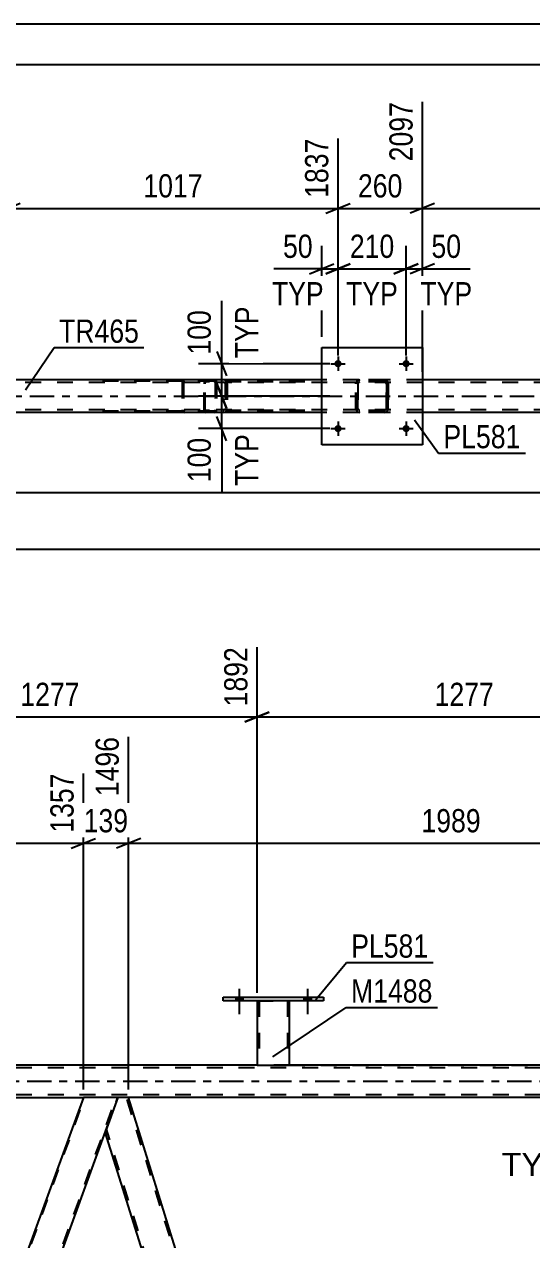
# Model space of a CAD drawing. Header units: millimetres. Extents: x 0 to 841, y 0 to 594.
# Drawn here: x 123.4 to 185.9, y 444.2 to 594 of the extents above; entities that cross this region are included whole.
import ezdxf

# ---------------------------------------------------------------- set-up
doc = ezdxf.new("R2010")
doc.units = ezdxf.units.MM
doc.linetypes.add('DXK_LINE_DOT2', pattern=[3.9198, 1.9599, -1.9599])
doc.linetypes.add('DXK_LINE_DOT3', pattern=[5.9187, 2.979, -0.9799, 0.9799, -0.9799])
doc.styles.add('Arial', font='ARIAL.TTF', dxfattribs={"height": 0.2})
doc.styles.add('Arial Narrow', font='ARIALN.TTF', dxfattribs={"height": 0.2})

# ---------------------------------------------------------------- blocks, each defined once
blk = doc.blocks.new('Unknown-814553059-1135')
at = {"color": 5, "linetype": 'Continuous'}
for p, q in [((841, 594), (0, 594)), ((836, 589), (5, 589))]:
    blk.add_line(p, q, dxfattribs=at)
blk = doc.blocks.new('Bolt-814553059-2912 - 2837')
at = {"linetype": 'Continuous'}
for points in [[(162.48, 544.17, -1), (161.6, 544.17, -1)], [(170.88, 544.17, -1), (170, 544.17, -1)]]:
    blk.add_hatch(color=1, dxfattribs=at).paths.add_polyline_path(points)
at = {"color": 1, "linetype": 'Continuous'}
for p, q in [((161.16, 544.17), (162.92, 544.17)), ((162.04, 545.05), (162.04, 543.29)), ((169.56, 544.17), (171.32, 544.17)), ((170.44, 545.05), (170.44, 543.29))]:
    blk.add_line(p, q, dxfattribs=at)
blk = doc.blocks.new('Part-814553059-2887 - 2837')
at = {"color": 7, "linetype": 'DXK_LINE_DOT2'}
for p, q in [((752.61, 549.85), (88.54, 549.85)), ((172.44, 550.17), (160.04, 550.17)), ((752.61, 546.49), (88.54, 546.49)), ((172.44, 546.17), (160.04, 546.17))]:
    blk.add_line(p, q, dxfattribs=at)
at = {"color": 2, "linetype": 'Continuous'}
for p, q in [((160.04, 550.17), (121.36, 550.17)), ((211.12, 550.17), (172.44, 550.17)), ((160.04, 546.17), (121.36, 546.17)), ((211.12, 546.17), (172.44, 546.17))]:
    blk.add_line(p, q, dxfattribs=at)
at = {"color": 7, "linetype": 'DXK_LINE_DOT3'}
blk.add_line((88.54, 548.17), (752.61, 548.17), dxfattribs=at)
blk = doc.blocks.new('Bolt-814553059-2911 - 2837')
at = {"linetype": 'Continuous'}
for points in [[(162.48, 552.17, -1), (161.6, 552.17, -1)], [(170.88, 552.17, -1), (170, 552.17, -1)]]:
    blk.add_hatch(color=1, dxfattribs=at).paths.add_polyline_path(points)
at = {"color": 1, "linetype": 'Continuous'}
for p, q in [((162.04, 553.05), (162.04, 551.29)), ((170.44, 553.05), (170.44, 551.29)), ((161.16, 552.17), (162.92, 552.17)), ((169.56, 552.17), (171.32, 552.17))]:
    blk.add_line(p, q, dxfattribs=at)
blk = doc.blocks.new('Part-814553059-2948 - 2837')
at = {"color": 2, "linetype": 'Continuous'}
for p, q in [((160.04, 542.17), (160.04, 554.17)), ((160.04, 554.17), (172.44, 554.17)), ((172.44, 554.17), (172.44, 542.17)), ((172.44, 542.17), (160.04, 542.17))]:
    blk.add_line(p, q, dxfattribs=at)
blk = doc.blocks.new('Part-814553059-2949 - 2837')
at = {"color": 7, "linetype": 'DXK_LINE_DOT2'}
for p, q in [((164.24, 549.69), (164.28, 549.87)), ((164.28, 549.87), (164.24, 549.69)), ((164.48, 549.69), (164.5, 549.78)), ((164.5, 549.78), (164.48, 549.69)), ((164.5, 549.78), (164.55, 549.86)), ((164.55, 549.86), (164.5, 549.78)), ((164.54, 550.13), (164.72, 550.17)), ((164.72, 550.17), (164.54, 550.13)), ((164.55, 549.86), (164.63, 549.91)), ((164.72, 549.93), (164.63, 549.91)), ((167.76, 550.17), (164.72, 550.17)), ((167.76, 549.93), (164.72, 549.93)), ((167.76, 550.17), (167.94, 550.13)), ((167.94, 550.13), (167.76, 550.17)), ((167.85, 549.91), (167.76, 549.93)), ((167.93, 549.86), (167.85, 549.91)), ((167.93, 549.86), (167.98, 549.78)), ((167.98, 549.78), (167.93, 549.86)), ((167.98, 549.78), (168, 549.69)), ((168, 549.69), (167.98, 549.78)), ((168.2, 549.87), (168.24, 549.69)), ((168.24, 549.69), (168.2, 549.87)), ((164.24, 546.65), (164.24, 549.69)), ((164.24, 549.69), (164.24, 549.69)), ((164.24, 546.65), (164.24, 549.69)), ((164.48, 546.65), (164.48, 549.69)), ((164.48, 549.69), (164.48, 549.69)), ((164.48, 549.69), (164.48, 546.65)), ((168, 546.65), (168, 549.69)), ((168, 549.69), (168, 549.69)), ((168, 549.69), (168, 546.65)), ((168.24, 546.65), (168.24, 549.69)), ((168.24, 549.69), (168.24, 549.69)), ((168.24, 549.69), (168.24, 546.65)), ((164.24, 546.65), (164.24, 546.65)), ((164.28, 546.46), (164.24, 546.65)), ((164.24, 546.65), (164.28, 546.46)), ((164.48, 546.65), (164.48, 546.65)), ((164.5, 546.55), (164.48, 546.65)), ((164.48, 546.65), (164.5, 546.55)), ((164.55, 546.48), (164.5, 546.55)), ((164.5, 546.55), (164.55, 546.48)), ((164.72, 546.17), (164.54, 546.2)), ((164.54, 546.2), (164.72, 546.17)), ((164.63, 546.42), (164.55, 546.48)), ((164.72, 546.41), (164.63, 546.42)), ((167.76, 546.41), (164.72, 546.41)), ((167.76, 546.17), (164.72, 546.17)), ((167.85, 546.42), (167.76, 546.41)), ((167.94, 546.2), (167.76, 546.17)), ((167.76, 546.17), (167.94, 546.2)), ((167.93, 546.48), (167.85, 546.42)), ((167.98, 546.55), (167.93, 546.48)), ((167.93, 546.48), (167.98, 546.55)), ((168, 546.65), (167.98, 546.55)), ((167.98, 546.55), (168, 546.65)), ((168, 546.65), (168, 546.65)), ((168.24, 546.65), (168.2, 546.46)), ((168.2, 546.46), (168.24, 546.65)), ((168.24, 546.65), (168.24, 546.65))]:
    blk.add_line(p, q, dxfattribs=at)
at = {"color": 7, "linetype": 'DXK_LINE_DOT3'}
blk.add_line((166.24, 548.17), (166.24, 548.17), dxfattribs=at)
at = {"color": 7, "linetype": 'DXK_LINE_DOT2'}
for centre, start, end in [((164.72, 549.69), 112.5, 157.5), ((164.72, 549.69), 112.5, 157.5), ((167.76, 549.69), 22.5, 67.5), ((167.76, 549.69), 22.5, 67.5), ((164.72, 546.65), 202.5, 247.5), ((164.72, 546.65), 202.5, 247.5), ((167.76, 546.65), 292.5, 337.5), ((167.76, 546.65), 292.5, 337.5)]:
    blk.add_arc(centre, 0.48, start, end, dxfattribs=at)
blk = doc.blocks.new('Part-814553059-3041 - 2837')
at = {"color": 7, "linetype": 'DXK_LINE_DOT2'}
for p, q in [((145.54, 549.87), (145.52, 549.69)), ((145.6, 550.03), (145.54, 549.87)), ((145.69, 550.13), (145.6, 550.03)), ((145.65, 549.69), (145.66, 549.78)), ((145.66, 549.78), (145.69, 549.86)), ((145.79, 550.17), (145.69, 550.13)), ((145.69, 549.86), (145.74, 549.91)), ((145.74, 549.91), (145.79, 549.93)), ((157.95, 550.17), (145.79, 550.17)), ((157.95, 549.93), (145.79, 549.93)), ((147.07, 549.93), (147.07, 550.17)), ((148.07, 550.13), (147.88, 550.17)), ((147.88, 549.93), (147.98, 549.91)), ((147.98, 549.91), (148.06, 549.86)), ((148.06, 549.86), (148.11, 549.78)), ((148.11, 549.78), (148.13, 549.69)), ((148.37, 549.77), (148.35, 549.87)), ((148.38, 549.69), (148.37, 549.77)), ((145.52, 546.65), (145.52, 549.69)), ((145.65, 546.65), (145.65, 549.69)), ((148.13, 549.69), (148.13, 546.65)), ((148.38, 549.69), (148.38, 546.65)), ((145.54, 546.46), (145.52, 546.65)), ((145.59, 546.34), (145.54, 546.46)), ((145.6, 546.31), (145.59, 546.34)), ((145.6, 546.31), (145.69, 546.2)), ((145.66, 546.55), (145.65, 546.65)), ((145.69, 546.48), (145.66, 546.55)), ((145.74, 546.42), (145.69, 546.48)), ((145.69, 546.2), (145.79, 546.17)), ((145.79, 546.41), (145.74, 546.42)), ((157.95, 546.41), (145.79, 546.41)), ((157.95, 546.17), (145.79, 546.17)), ((147.07, 546.17), (147.07, 546.41)), ((147.98, 546.42), (147.88, 546.41)), ((147.88, 546.17), (148.07, 546.2)), ((148.06, 546.48), (147.98, 546.42)), ((148.11, 546.55), (148.06, 546.48)), ((148.13, 546.65), (148.11, 546.55)), ((148.35, 546.46), (148.37, 546.56)), ((148.37, 546.56), (148.38, 546.65))]:
    blk.add_line(p, q, dxfattribs=at)
for centre, start, end in [((147.9, 549.67), 23.8494, 68.8059), ((147.9, 546.66), 291.1941, 336.1506)]:
    blk.add_arc(centre, 0.492, start, end, dxfattribs=at)
blk = doc.blocks.new('Part-814553059-3048 - 2837')
at = {"color": 7, "linetype": 'DXK_LINE_DOT2'}
for p, q in [((146.72, 550.17), (131.4, 550.17)), ((146.72, 550.01), (131.4, 550.01)), ((142.83, 549.97), (142.81, 549.85)), ((142.81, 549.85), (142.81, 546.49)), ((142.98, 549.85), (142.99, 549.91)), ((142.98, 549.85), (142.98, 546.49)), ((142.99, 549.91), (143.03, 549.96)), ((143.15, 550.17), (143.02, 550.14)), ((143.03, 549.96), (143.08, 549.99)), ((143.08, 549.99), (143.15, 550.01)), ((146.86, 550.14), (146.72, 550.17)), ((146.72, 550.01), (146.79, 549.99)), ((146.79, 549.99), (146.81, 549.98)), ((146.81, 549.98), (146.85, 549.96)), ((146.85, 549.96), (146.88, 549.91)), ((146.88, 549.91), (146.9, 549.85)), ((146.9, 549.85), (146.9, 546.49)), ((147.07, 549.85), (147.04, 549.97)), ((147.07, 549.85), (147.07, 546.49)), ((146.72, 546.33), (131.4, 546.33)), ((146.72, 546.17), (131.4, 546.17)), ((142.81, 546.49), (142.83, 546.36)), ((142.99, 546.43), (142.98, 546.49)), ((143.03, 546.37), (142.99, 546.43)), ((143.02, 546.19), (143.15, 546.17)), ((143.03, 546.37), (143.06, 546.35)), ((143.06, 546.35), (143.08, 546.34)), ((143.08, 546.34), (143.15, 546.33)), ((146.79, 546.34), (146.72, 546.33)), ((146.72, 546.17), (146.86, 546.19)), ((146.85, 546.37), (146.79, 546.34)), ((146.88, 546.43), (146.85, 546.37)), ((146.9, 546.49), (146.88, 546.43)), ((147.04, 546.36), (147.07, 546.49))]:
    blk.add_line(p, q, dxfattribs=at)
for centre, start, end in [((143.14, 549.83), 110.7584, 155.6801), ((146.74, 549.83), 24.3199, 69.2416), ((143.14, 546.5), 204.3199, 249.2416), ((146.74, 546.5), 290.7584, 335.6801)]:
    blk.add_arc(centre, 0.331, start, end, dxfattribs=at)
blk = doc.blocks.new('Bolt-814553059-3734 - 3729')
at = {"linetype": 'Continuous'}
for points in [[(149.43, 473.63), (150.31, 473.63), (150.31, 474.11), (149.43, 474.11)], [(157.83, 473.63), (158.71, 473.63), (158.71, 474.11), (157.83, 474.11)]]:
    blk.add_hatch(color=1, dxfattribs=at).paths.add_polyline_path(points)
at = {"color": 1, "linetype": 'Continuous'}
for p, q in [((149.87, 475.11), (149.87, 471.99)), ((158.27, 475.11), (158.27, 471.99)), ((149.43, 474.11), (149.43, 473.63)), ((150.31, 474.11), (150.31, 473.63)), ((157.83, 474.11), (157.83, 473.63)), ((158.71, 474.11), (158.71, 473.63))]:
    blk.add_line(p, q, dxfattribs=at)
blk = doc.blocks.new('Bolt-814553059-3735 - 3729')
at = {"linetype": 'Continuous'}
for points in [[(149.43, 473.63), (150.31, 473.63), (150.31, 474.11), (149.43, 474.11)], [(157.83, 473.63), (158.71, 473.63), (158.71, 474.11), (157.83, 474.11)]]:
    blk.add_hatch(color=1, dxfattribs=at).paths.add_polyline_path(points)
at = {"color": 1, "linetype": 'Continuous'}
for p, q in [((149.87, 475.11), (149.87, 471.99)), ((158.27, 475.11), (158.27, 471.99)), ((149.43, 474.11), (149.43, 473.63)), ((150.31, 474.11), (150.31, 473.63)), ((157.83, 474.11), (157.83, 473.63)), ((158.71, 474.11), (158.71, 473.63))]:
    blk.add_line(p, q, dxfattribs=at)
blk = doc.blocks.new('Part-814553059-3869 - 3729')
at = {"color": 2, "linetype": 'Continuous'}
for p, q in [((152.07, 473.63), (152.07, 465.72)), ((156.07, 465.72), (156.07, 473.63)), ((152.07, 465.72), (156.07, 465.72))]:
    blk.add_line(p, q, dxfattribs=at)
at = {"color": 7, "linetype": 'DXK_LINE_DOT2'}
for p, q in [((152.07, 473.63), (156.07, 473.63)), ((152.07, 473.63), (152.07, 473.63)), ((152.07, 473.63), (152.07, 473.63)), ((152.31, 473.63), (152.31, 465.72)), ((155.83, 473.63), (155.83, 465.72)), ((156.07, 473.63), (156.07, 473.63)), ((156.07, 473.63), (156.07, 473.63)), ((155.77, 465.72), (155.81, 465.72)), ((155.77, 465.72), (155.81, 465.72)), ((155.81, 465.72), (155.83, 465.72)), ((155.81, 465.72), (155.83, 465.72))]:
    blk.add_line(p, q, dxfattribs=at)
blk = doc.blocks.new('Part-814553059-3874 - 3729')
at = {"color": 2, "linetype": 'Continuous'}
for p, q in [((147.87, 474.11), (160.27, 474.11)), ((147.87, 473.63), (147.87, 474.11)), ((160.27, 473.63), (147.87, 473.63)), ((160.27, 474.11), (160.27, 473.63))]:
    blk.add_line(p, q, dxfattribs=at)
blk = doc.blocks.new('Part-814553059-4048 - 3729')
at = {"color": 7, "linetype": 'DXK_LINE_DOT2'}
for p, q in [((782.83, 465.4), (76.37, 465.4)), ((152.07, 465.72), (782.83, 465.72)), ((156.07, 465.72), (152.07, 465.72)), ((782.83, 462.04), (76.37, 462.04)), ((136.21, 461.72), (130.64, 461.72))]:
    blk.add_line(p, q, dxfattribs=at)
at = {"color": 2, "linetype": 'Continuous'}
for p, q in [((152.07, 465.72), (104.99, 465.72)), ((203.15, 465.72), (156.07, 465.72)), ((76.37, 461.72), (130.64, 461.72)), ((215.77, 461.72), (136.21, 461.72))]:
    blk.add_line(p, q, dxfattribs=at)
at = {"color": 7, "linetype": 'DXK_LINE_DOT3'}
blk.add_line((76.37, 463.72), (782.83, 463.72), dxfattribs=at)
blk = doc.blocks.new('Part-814553059-4153 - 3729')
at = {"color": 2, "linetype": 'Continuous'}
for p, q in [((130.64, 461.72), (86.52, 340.5)), ((134.89, 461.72), (130.64, 461.72)), ((90.77, 340.5), (133.36, 457.52))]:
    blk.add_line(p, q, dxfattribs=at)
at = {"color": 7, "linetype": 'DXK_LINE_DOT2'}
for p, q in [((86.69, 340.5), (130.81, 461.72)), ((90.6, 340.5), (134.72, 461.72)), ((133.36, 457.52), (134.89, 461.72)), ((86.52, 340.5), (90.77, 340.5))]:
    blk.add_line(p, q, dxfattribs=at)
blk = doc.blocks.new('Part-814553059-4095 - 3729')
at = {"color": 7, "linetype": 'DXK_LINE_DOT2'}
for p, q in [((171.82, 340.5), (215.94, 461.72)), ((175.74, 340.5), (219.86, 461.72)), ((218.5, 457.52), (220.03, 461.72)), ((171.65, 340.5), (173.41, 345.32)), ((175.91, 340.5), (177.66, 345.32)), ((175.91, 340.5), (171.65, 340.5))]:
    blk.add_line(p, q, dxfattribs=at)
at = {"color": 2, "linetype": 'Continuous'}
for p, q in [((215.77, 461.72), (173.41, 345.32)), ((220.03, 461.72), (215.77, 461.72)), ((177.66, 345.32), (218.5, 457.52))]:
    blk.add_line(p, q, dxfattribs=at)
blk = doc.blocks.new('Part-814553059-4148 - 3729')
at = {"color": 2, "linetype": 'Continuous'}
for p, q in [((134.89, 461.72), (133.37, 457.53)), ((136.21, 461.72), (134.89, 461.72)), ((172.49, 345.32), (136.21, 461.72)), ((168.3, 345.32), (133.35, 457.47)), ((133.37, 457.53), (133.36, 457.52))]:
    blk.add_line(p, q, dxfattribs=at)
at = {"color": 7, "linetype": 'DXK_LINE_DOT2'}
for p, q in [((172.78, 343.6), (135.96, 461.72)), ((133.37, 457.53), (133.35, 457.47)), ((170.06, 340.5), (133.48, 457.84)), ((169.81, 340.5), (168.3, 345.32)), ((172.91, 343.97), (172.49, 345.32)), ((171.65, 340.5), (172.91, 343.97)), ((169.81, 340.5), (171.65, 340.5))]:
    blk.add_line(p, q, dxfattribs=at)
blk = doc.blocks.new('StraightDimension-814553059-10138 - 2837')
at = {"color": 7, "linetype": 'Continuous'}
for p, q in [((147.7, 552.17), (147.7, 559.9)), ((147.7, 552.17), (147.7, 559.9)), ((147.1, 553.67), (148.3, 550.67)), ((161.04, 552.17), (144.85, 552.17)), ((147.7, 548.17), (147.7, 552.17)), ((148.3, 546.67), (147.1, 549.67)), ((161.04, 548.17), (144.85, 548.17))]:
    blk.add_line(p, q, dxfattribs=at)
at = {"color": 0}
blk.add_wipeout([(146.95, 559.38), (142.75, 559.38), (142.75, 552.69), (146.95, 552.69)], dxfattribs=at)
at = {"color": 0, "linetype": 'Continuous'}
blk.add_wipeout([(152.8, 559.83), (148.6, 559.83), (148.6, 552.24), (152.8, 552.24)], dxfattribs=at)
at = {"color": 3, "linetype": 'Continuous', "style": 'Arial Narrow'}
blk.add_text('TYP', height=2.863, rotation=90.0002, dxfattribs=at).set_placement((152.2, 552.84))
at = {"color": 3, "style": 'Arial Narrow'}
blk.add_text('100', height=2.863, rotation=90.0002, dxfattribs=at).set_placement((146.35, 553.29))
blk = doc.blocks.new('StraightDimension-814553059-3119 - 2837')
at = {"color": 7, "linetype": 'Continuous'}
for p, q in [((172.44, 551.17), (172.44, 584.43)), ((162.04, 553.17), (162.04, 579.93)), ((160.54, 570.71), (163.54, 571.91)), ((162.04, 571.31), (172.44, 571.31)), ((173.94, 571.91), (170.94, 570.71))]:
    blk.add_line(p, q, dxfattribs=at)
at = {"color": 0}
blk.add_wipeout([(170.58, 572.06), (170.58, 576.26), (163.9, 576.26), (163.9, 572.06)], dxfattribs=at)
at = {"color": 3, "style": 'Arial Narrow'}
blk.add_text('260', height=2.863, dxfattribs=at).set_placement((164.5, 572.66))
at = {"color": 0, "linetype": 'Continuous'}
blk.add_wipeout([(171.84, 585.03), (167.64, 585.03), (167.64, 576.51), (171.84, 576.51)], dxfattribs=at)
at = {"color": 3, "linetype": 'Continuous', "style": 'Arial Narrow'}
blk.add_text('2097', height=2.863, rotation=90.0002, dxfattribs=at).set_placement((171.24, 577.11))
blk = doc.blocks.new('StraightDimension-814553059-3106 - 2837')
at = {"color": 7, "linetype": 'Continuous'}
for p, q in [((121.36, 550.85), (121.36, 582.6)), ((162.04, 553.17), (162.04, 579.93)), ((122.86, 571.91), (119.86, 570.71)), ((121.36, 571.31), (162.04, 571.31)), ((160.54, 570.71), (163.54, 571.91))]:
    blk.add_line(p, q, dxfattribs=at)
at = {"color": 0}
blk.add_wipeout([(145.95, 572.06), (145.95, 576.26), (137.44, 576.26), (137.44, 572.06)], dxfattribs=at)
at = {"color": 3, "style": 'Arial Narrow'}
blk.add_text('1017', height=2.863, dxfattribs=at).set_placement((138.04, 572.66))
at = {"color": 0, "linetype": 'Continuous'}
blk.add_wipeout([(161.44, 580.53), (157.24, 580.53), (157.24, 572.01), (161.44, 572.01)], dxfattribs=at)
at = {"color": 3, "linetype": 'Continuous', "style": 'Arial Narrow'}
blk.add_text('1837', height=2.863, rotation=90.0002, dxfattribs=at).set_placement((160.84, 572.61))
blk = doc.blocks.new('StraightDimension-814553059-3139 - 2837')
at = {"color": 7, "linetype": 'Continuous'}
for p, q in [((172.44, 551.17), (172.44, 584.43)), ((213.12, 553.17), (213.12, 579.93)), ((173.94, 571.91), (170.94, 570.71)), ((172.44, 571.31), (213.12, 571.31)), ((211.62, 570.71), (214.62, 571.91))]:
    blk.add_line(p, q, dxfattribs=at)
at = {"color": 0}
blk.add_wipeout([(197.04, 572.06), (197.04, 576.26), (188.52, 576.26), (188.52, 572.06)], dxfattribs=at)
at = {"color": 3, "style": 'Arial Narrow'}
blk.add_text('1017', height=2.863, dxfattribs=at).set_placement((189.12, 572.66))
at = {"color": 0, "linetype": 'Continuous'}
blk.add_wipeout([(212.52, 580.53), (208.32, 580.53), (208.32, 572.01), (212.52, 572.01)], dxfattribs=at)
at = {"color": 3, "linetype": 'Continuous', "style": 'Arial Narrow'}
blk.add_text('3115', height=2.863, rotation=90.0002, dxfattribs=at).set_placement((211.92, 572.61))
blk = doc.blocks.new('StraightDimension-814553059-3627 - 2837')
at = {"color": 7, "linetype": 'Continuous'}
blk.add_line((87.9, 529.32), (795.17, 529.32), dxfattribs=at)
blk = doc.blocks.new('StraightDimension-814553059-7859 - 2837')
at = {"color": 7, "linetype": 'Continuous'}
blk.add_line((88.54, 536.28), (794.53, 536.28), dxfattribs=at)
blk = doc.blocks.new('StraightDimension-814553059-10095 - 2837')
at = {"color": 7, "linetype": 'Continuous'}
for p, q in [((170.44, 553.17), (170.44, 566.71)), ((172.44, 555.17), (172.44, 566.71)), ((168.94, 563.26), (171.94, 564.46)), ((170.44, 563.86), (172.44, 563.86)), ((173.94, 564.46), (170.94, 563.26)), ((172.44, 563.86), (178.35, 563.86)), ((172.44, 563.86), (178.35, 563.86))]:
    blk.add_line(p, q, dxfattribs=at)
at = {"color": 0}
blk.add_wipeout([(177.82, 564.61), (177.82, 568.81), (172.96, 568.81), (172.96, 564.61)], dxfattribs=at)
at = {"color": 0, "linetype": 'Continuous'}
blk.add_wipeout([(179.19, 558.76), (179.19, 562.96), (171.6, 562.96), (171.6, 558.76)], dxfattribs=at)
at = {"color": 3, "style": 'Arial Narrow'}
blk.add_text('50', height=2.863, dxfattribs=at).set_placement((173.56, 565.21))
at = {"color": 3, "linetype": 'Continuous', "style": 'Arial Narrow'}
blk.add_text('TYP', height=2.863, dxfattribs=at).set_placement((172.2, 559.36))
blk = doc.blocks.new('StraightDimension-814553059-10096 - 2837')
at = {"color": 7, "linetype": 'Continuous'}
for p, q in [((162.04, 553.17), (162.04, 566.71)), ((170.44, 553.17), (170.44, 566.71)), ((160.54, 563.26), (163.54, 564.46)), ((162.04, 563.86), (170.44, 563.86)), ((171.94, 564.46), (168.94, 563.26))]:
    blk.add_line(p, q, dxfattribs=at)
at = {"color": 0}
blk.add_wipeout([(169.58, 564.61), (169.58, 568.81), (162.9, 568.81), (162.9, 564.61)], dxfattribs=at)
at = {"color": 0, "linetype": 'Continuous'}
blk.add_wipeout([(170.03, 558.76), (170.03, 562.96), (162.44, 562.96), (162.44, 558.76)], dxfattribs=at)
at = {"color": 3, "style": 'Arial Narrow'}
blk.add_text('210', height=2.863, dxfattribs=at).set_placement((163.5, 565.21))
at = {"color": 3, "linetype": 'Continuous', "style": 'Arial Narrow'}
blk.add_text('TYP', height=2.863, dxfattribs=at).set_placement((163.04, 559.36))
blk = doc.blocks.new('StraightDimension-814553059-10097 - 2837')
at = {"color": 7, "linetype": 'Continuous'}
for p, q in [((160.04, 555.46), (160.04, 566.71)), ((162.04, 553.17), (162.04, 566.71)), ((160.04, 563.86), (154.13, 563.86)), ((160.04, 563.86), (154.13, 563.86)), ((158.54, 563.26), (161.54, 564.46)), ((160.04, 563.86), (162.04, 563.86)), ((163.54, 564.46), (160.54, 563.26))]:
    blk.add_line(p, q, dxfattribs=at)
at = {"color": 0}
blk.add_wipeout([(159.51, 564.61), (159.51, 568.81), (154.66, 568.81), (154.66, 564.61)], dxfattribs=at)
at = {"color": 0, "linetype": 'Continuous'}
blk.add_wipeout([(160.88, 558.76), (160.88, 562.96), (153.29, 562.96), (153.29, 558.76)], dxfattribs=at)
at = {"color": 3, "style": 'Arial Narrow'}
blk.add_text('50', height=2.863, dxfattribs=at).set_placement((155.26, 565.21))
at = {"color": 3, "linetype": 'Continuous', "style": 'Arial Narrow'}
blk.add_text('TYP', height=2.863, dxfattribs=at).set_placement((153.89, 559.36))
blk = doc.blocks.new('StraightDimension-814553059-10139 - 2837')
at = {"color": 7, "linetype": 'Continuous'}
for p, q in [((147.1, 549.67), (148.3, 546.67)), ((161.04, 548.17), (144.85, 548.17)), ((147.7, 544.17), (147.7, 548.17)), ((148.3, 542.67), (147.1, 545.67)), ((161.04, 544.17), (144.85, 544.17)), ((147.7, 544.17), (147.7, 536.43)), ((147.7, 544.17), (147.7, 536.43))]:
    blk.add_line(p, q, dxfattribs=at)
at = {"color": 0, "linetype": 'Continuous'}
blk.add_wipeout([(152.8, 544.09), (148.6, 544.09), (148.6, 536.5), (152.8, 536.5)], dxfattribs=at)
at = {"color": 0}
blk.add_wipeout([(146.95, 543.64), (142.75, 543.64), (142.75, 536.96), (146.95, 536.96)], dxfattribs=at)
at = {"color": 3, "style": 'Arial Narrow'}
blk.add_text('100', height=2.863, rotation=90.0002, dxfattribs=at).set_placement((146.35, 537.56))
at = {"color": 3, "linetype": 'Continuous', "style": 'Arial Narrow'}
blk.add_text('TYP', height=2.863, rotation=90.0002, dxfattribs=at).set_placement((152.2, 537.1))
blk = doc.blocks.new('StraightDimension-814553059-4447 - 3729')
at = {"color": 7, "linetype": 'Continuous'}
for p, q in [((130.64, 462.72), (130.64, 501.68)), ((76.37, 471.22), (76.37, 496.19)), ((77.87, 493.66), (74.87, 492.46)), ((76.37, 493.06), (130.64, 493.06)), ((129.14, 492.46), (132.14, 493.66))]:
    blk.add_line(p, q, dxfattribs=at)
at = {"color": 0}
blk.add_wipeout([(107.76, 493.81), (107.76, 498.01), (99.25, 498.01), (99.25, 493.81)], dxfattribs=at)
at = {"color": 3, "style": 'Arial Narrow'}
blk.add_text('1357', height=2.863, dxfattribs=at).set_placement((99.85, 494.41))
at = {"color": 0, "linetype": 'Continuous'}
for points in [[(130.04, 502.28), (125.84, 502.28), (125.84, 493.76), (130.04, 493.76)], [(75.77, 496.79), (71.57, 496.79), (71.57, 493.76), (75.77, 493.76)]]:
    blk.add_wipeout(points, dxfattribs=at)
at = {"color": 3, "linetype": 'Continuous', "style": 'Arial Narrow'}
for s, height, p in [('1357', 2.863, (129.44, 494.36)), ('0', 2.86, (75.17, 494.36))]:
    blk.add_text(s, height=height, rotation=90.0002, dxfattribs=at).set_placement(p)
blk = doc.blocks.new('StraightDimension-814553059-4188 - 3729')
at = {"color": 7, "linetype": 'Continuous'}
for p, q in [((136.21, 462.72), (136.21, 506.18)), ((215.77, 462.72), (215.77, 501.68)), ((137.71, 493.66), (134.71, 492.46)), ((136.21, 493.06), (215.77, 493.06)), ((214.27, 492.46), (217.27, 493.66))]:
    blk.add_line(p, q, dxfattribs=at)
at = {"color": 0}
blk.add_wipeout([(180.25, 493.81), (180.25, 498.01), (171.73, 498.01), (171.73, 493.81)], dxfattribs=at)
at = {"color": 3, "style": 'Arial Narrow'}
blk.add_text('1989', height=2.863, dxfattribs=at).set_placement((172.33, 494.41))
at = {"color": 0, "linetype": 'Continuous'}
blk.add_wipeout([(215.17, 502.28), (210.97, 502.28), (210.97, 493.76), (215.17, 493.76)], dxfattribs=at)
at = {"color": 3, "linetype": 'Continuous', "style": 'Arial Narrow'}
blk.add_text('3485', height=2.863, rotation=90.0002, dxfattribs=at).set_placement((214.57, 494.36))
blk = doc.blocks.new('StraightDimension-814553059-4169 - 3729')
at = {"color": 7, "linetype": 'Continuous'}
for p, q in [((136.21, 462.72), (136.21, 506.18)), ((130.64, 462.72), (130.64, 501.68)), ((129.14, 492.46), (132.14, 493.66)), ((130.64, 493.06), (136.21, 493.06)), ((137.71, 493.66), (134.71, 492.46))]:
    blk.add_line(p, q, dxfattribs=at)
at = {"color": 0}
blk.add_wipeout([(136.77, 493.81), (136.77, 498.01), (130.08, 498.01), (130.08, 493.81)], dxfattribs=at)
at = {"color": 3, "style": 'Arial Narrow'}
blk.add_text('139', height=2.863, dxfattribs=at).set_placement((130.68, 494.41))
at = {"color": 0, "linetype": 'Continuous'}
blk.add_wipeout([(135.61, 506.78), (131.41, 506.78), (131.41, 498.26), (135.61, 498.26)], dxfattribs=at)
at = {"color": 3, "linetype": 'Continuous', "style": 'Arial Narrow'}
blk.add_text('1496', height=2.863, rotation=90.0002, dxfattribs=at).set_placement((135.01, 498.86))
blk = doc.blocks.new('StraightDimension-814553059-4896 - 3729')
at = {"color": 7, "linetype": 'Continuous'}
for p, q in [((28.45, 473.09), (27.25, 476.09)), ((78.01, 474.59), (25, 474.59)), ((27.85, 330.12), (27.85, 474.59)), ((27.25, 331.62), (28.45, 328.62)), ((164.17, 330.12), (25, 330.12))]:
    blk.add_line(p, q, dxfattribs=at)
at = {"color": 0}
blk.add_wipeout([(27.1, 406.61), (22.9, 406.61), (22.9, 398.1), (27.1, 398.1)], dxfattribs=at)
at = {"color": 3, "style": 'Arial Narrow'}
blk.add_text('3612', height=2.863, rotation=90.0002, dxfattribs=at).set_placement((26.5, 398.7))
blk = doc.blocks.new('StraightDimension-814553059-5030 - 3729')
at = {"color": 7, "linetype": 'Continuous'}
for p, q in [((152.07, 474.63), (152.07, 517.25)), ((203.15, 474.63), (203.15, 517.25)), ((153.57, 509.23), (150.57, 508.03)), ((152.07, 508.63), (203.15, 508.63)), ((201.65, 508.03), (204.65, 509.23))]:
    blk.add_line(p, q, dxfattribs=at)
at = {"color": 0}
blk.add_wipeout([(181.86, 509.38), (181.86, 513.58), (173.35, 513.58), (173.35, 509.38)], dxfattribs=at)
at = {"color": 3, "style": 'Arial Narrow'}
blk.add_text('1277', height=2.863, dxfattribs=at).set_placement((173.95, 509.98))
at = {"color": 0, "linetype": 'Continuous'}
blk.add_wipeout([(202.55, 517.85), (198.35, 517.85), (198.35, 509.33), (202.55, 509.33)], dxfattribs=at)
at = {"color": 3, "linetype": 'Continuous', "style": 'Arial Narrow'}
blk.add_text('3170', height=2.863, rotation=90.0002, dxfattribs=at).set_placement((201.95, 509.93))
blk = doc.blocks.new('StraightDimension-814553059-5040 - 3729')
at = {"color": 7, "linetype": 'Continuous'}
for p, q in [((152.07, 474.63), (152.07, 517.25)), ((100.99, 474.63), (100.99, 515.42)), ((102.49, 509.23), (99.49, 508.03)), ((100.99, 508.63), (152.07, 508.63)), ((150.57, 508.03), (153.57, 509.23))]:
    blk.add_line(p, q, dxfattribs=at)
at = {"color": 0}
blk.add_wipeout([(130.78, 509.38), (130.78, 513.58), (122.27, 513.58), (122.27, 509.38)], dxfattribs=at)
at = {"color": 3, "style": 'Arial Narrow'}
blk.add_text('1277', height=2.863, dxfattribs=at).set_placement((122.87, 509.98))
at = {"color": 0, "linetype": 'Continuous'}
blk.add_wipeout([(151.47, 517.85), (147.27, 517.85), (147.27, 509.33), (151.47, 509.33)], dxfattribs=at)
at = {"color": 3, "linetype": 'Continuous', "style": 'Arial Narrow'}
blk.add_text('1892', height=2.863, rotation=90.0002, dxfattribs=at).set_placement((150.87, 509.93))
blk = doc.blocks.new('Mark-814553059-2883 - 2837')
at = {"color": 0}
blk.add_wipeout([(137.51, 554.75), (137.51, 557.75), (127.65, 557.75), (127.65, 554.75)], dxfattribs=at)
blk.add_wipeout([(137.51, 554.75), (137.51, 557.75), (127.65, 557.75), (127.65, 554.75)], dxfattribs=at)
at = {"color": 30, "linetype": 'Continuous'}
for p, q in [((123.52, 548.94), (127.05, 554.15)), ((127.05, 554.15), (138.11, 554.15))]:
    blk.add_line(p, q, dxfattribs=at)
at = {"color": 3, "style": 'Arial Narrow'}
blk.add_text('TR465', height=2.863, dxfattribs=at).set_placement((127.65, 554.75))
blk = doc.blocks.new('Mark-814553059-2944 - 2837')
at = {"color": 0}
blk.add_wipeout([(184.54, 541.75), (184.54, 544.75), (175.04, 544.75), (175.04, 541.75)], dxfattribs=at)
blk.add_wipeout([(184.54, 541.75), (184.54, 544.75), (175.04, 544.75), (175.04, 541.75)], dxfattribs=at)
at = {"color": 30, "linetype": 'Continuous'}
for p, q in [((171.46, 545.25), (174.44, 541.15)), ((174.44, 541.15), (185.14, 541.15))]:
    blk.add_line(p, q, dxfattribs=at)
at = {"color": 3, "style": 'Arial Narrow'}
blk.add_text('PL581', height=2.863, dxfattribs=at).set_placement((175.04, 541.75))
blk = doc.blocks.new('Mark-814553059-3865 - 3729')
at = {"color": 0}
blk.add_wipeout([(173.7, 473.42), (173.7, 476.42), (163.65, 476.42), (163.65, 473.42)], dxfattribs=at)
blk.add_wipeout([(173.7, 473.42), (173.7, 476.42), (163.65, 476.42), (163.65, 473.42)], dxfattribs=at)
at = {"color": 30, "linetype": 'Continuous'}
for p, q in [((154.02, 466.72), (163.05, 472.82)), ((163.05, 472.82), (174.3, 472.82))]:
    blk.add_line(p, q, dxfattribs=at)
at = {"color": 3, "style": 'Arial Narrow'}
blk.add_text('M1488', height=2.863, dxfattribs=at).set_placement((163.65, 473.42))
blk = doc.blocks.new('Mark-814553059-3870 - 3729')
at = {"color": 0}
blk.add_wipeout([(173.17, 478.96), (173.17, 481.96), (163.67, 481.96), (163.67, 478.96)], dxfattribs=at)
blk.add_wipeout([(173.17, 478.96), (173.17, 481.96), (163.67, 481.96), (163.67, 478.96)], dxfattribs=at)
at = {"color": 30, "linetype": 'Continuous'}
for p, q in [((159.29, 473.81), (163.07, 478.36)), ((163.07, 478.36), (173.77, 478.36))]:
    blk.add_line(p, q, dxfattribs=at)
at = {"color": 3, "style": 'Arial Narrow'}
blk.add_text('PL581', height=2.863, dxfattribs=at).set_placement((163.67, 478.96))
blk = doc.blocks.new('WeldMark-814553059-5375 - 3729')
at = {"linetype": 'Continuous'}
blk.add_hatch(color=30, dxfattribs=at).paths.add_polyline_path([(213.83, 460.34), (216.6, 461.72), (214.8, 459.2)])
at = {"color": 30, "linetype": 'Continuous'}
blk.add_line((216.6, 461.72), (206.31, 452.94), dxfattribs=at)
at = {"color": 3, "linetype": 'Continuous'}
for q in [(189.6, 457.22), (189.6, 448.65)]:
    blk.add_line((193.89, 452.94), q, dxfattribs=at)
for start, end in [(90, 270), (270, 90)]:
    blk.add_arc((206.31, 452.94), 1.5, start, end, dxfattribs=at)
at = {"color": 0}
blk.add_wipeout([(198.41, 448.84), (198.41, 452.24), (195.79, 452.24), (195.79, 448.84)], dxfattribs=at)
at = {"color": 30, "linetype": 'Continuous'}
blk.add_line((193.89, 452.94), (206.31, 452.94), dxfattribs=at)
at = {"color": 3, "linetype": 'Continuous'}
for p, q in [((199.07, 452.94), (203.36, 452.94)), ((203.36, 452.94), (199.07, 448.65)), ((199.07, 448.65), (199.07, 452.94))]:
    blk.add_line(p, q, dxfattribs=at)
at = {"color": 3, "style": 'Arial'}
blk.add_text('6', height=2.87, dxfattribs=at).set_placement((195.99, 449.04))
at = {"color": 0, "linetype": 'Continuous'}
blk.add_wipeout([(189.99, 452.04), (189.99, 455.04), (182.21, 455.04), (182.21, 452.04)], dxfattribs=at)
blk.add_wipeout([(189.99, 452.04), (189.99, 455.04), (182.21, 455.04), (182.21, 452.04)], dxfattribs=at)
at = {"color": 3, "linetype": 'Continuous', "style": 'Arial'}
blk.add_text('TYP', height=2.865, dxfattribs=at).set_placement((182.21, 452.04))

msp = doc.modelspace()

# ---------------------------------------------------------------- block references
for name in ['Unknown-814553059-1135', 'Part-814553059-2948 - 2837', 'Bolt-814553059-2911 - 2837', 'Part-814553059-2887 - 2837', 'Part-814553059-3048 - 2837', 'Part-814553059-3041 - 2837', 'Part-814553059-2949 - 2837', 'Bolt-814553059-2912 - 2837', 'Bolt-814553059-3734 - 3729', 'Bolt-814553059-3735 - 3729', 'Part-814553059-3874 - 3729', 'Part-814553059-3869 - 3729', 'Part-814553059-4048 - 3729', 'Part-814553059-4153 - 3729', 'Part-814553059-4148 - 3729', 'Part-814553059-4095 - 3729']:
    msp.add_blockref(name, (0, 0))

# ---------------------------------------------------------------- next in the draw order: block references
for name in ['StraightDimension-814553059-10138 - 2837', 'StraightDimension-814553059-3627 - 2837', 'StraightDimension-814553059-4188 - 3729', 'StraightDimension-814553059-4447 - 3729', 'WeldMark-814553059-5375 - 3729']:
    msp.add_blockref(name, (0, 0))

# ---------------------------------------------------------------- next in the draw order: block references
for name in ['StraightDimension-814553059-3119 - 2837', 'StraightDimension-814553059-7859 - 2837', 'StraightDimension-814553059-4169 - 3729']:
    msp.add_blockref(name, (0, 0))

# ---------------------------------------------------------------- next in the draw order: block references
for name in ['StraightDimension-814553059-3139 - 2837', 'StraightDimension-814553059-3106 - 2837', 'StraightDimension-814553059-10139 - 2837', 'Mark-814553059-2944 - 2837', 'StraightDimension-814553059-4896 - 3729']:
    msp.add_blockref(name, (0, 0))

# ---------------------------------------------------------------- next in the draw order: block references
for name in ['StraightDimension-814553059-10095 - 2837', 'Mark-814553059-2883 - 2837', 'StraightDimension-814553059-5030 - 3729']:
    msp.add_blockref(name, (0, 0))

# ---------------------------------------------------------------- next in the draw order: block references
for name in ['StraightDimension-814553059-10096 - 2837', 'StraightDimension-814553059-5040 - 3729']:
    msp.add_blockref(name, (0, 0))

# ---------------------------------------------------------------- next in the draw order: block references
for name in ['StraightDimension-814553059-10097 - 2837', 'Mark-814553059-3865 - 3729']:
    msp.add_blockref(name, (0, 0))

# ---------------------------------------------------------------- next in the draw order: block references
msp.add_blockref('Mark-814553059-3870 - 3729', (0, 0))

doc.saveas('drawing.dxf')
